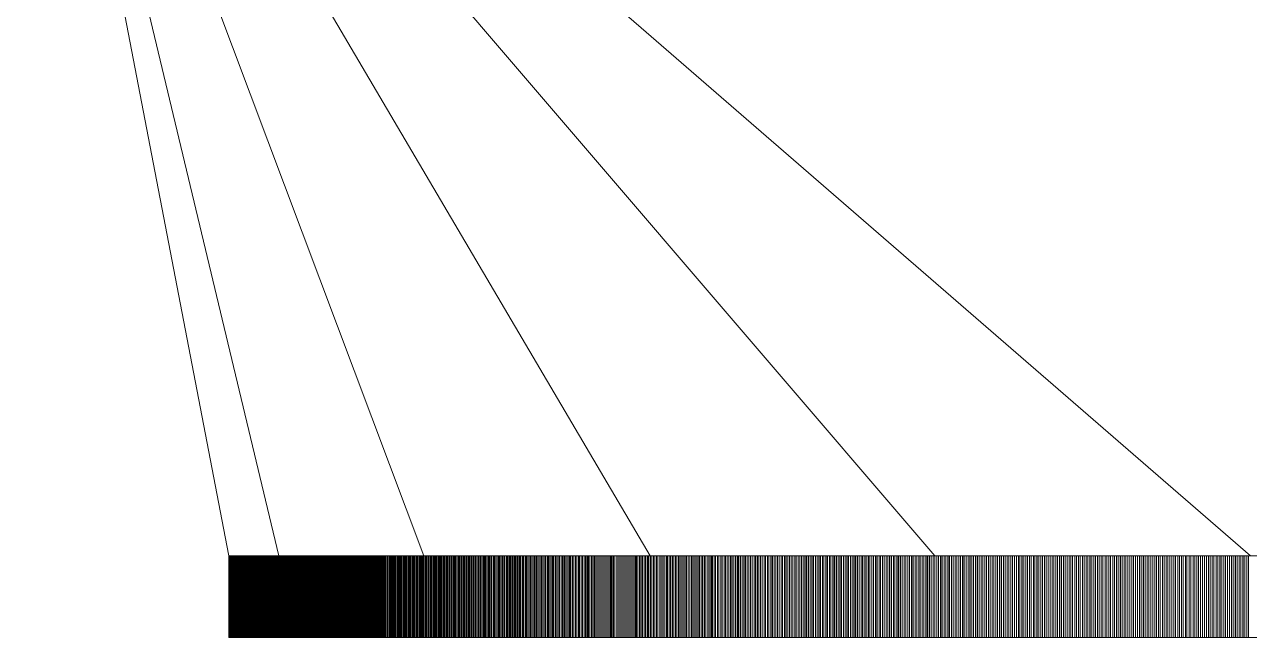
# Model space of a CAD drawing. Extents: x -57174 to 10055, y -18330 to 89882.
# Drawn here: x -30986 to -30836.3, y 67690.1 to 67765.1 of the extents above; entities that cross this region are included whole.
import ezdxf

# ---------------------------------------------------------------- set-up
doc = ezdxf.new("R2010")
doc.units = 0
doc.header["$LTSCALE"] = 50
doc.header["$MEASUREMENT"] = 0
doc.layers.add('SUPPLY', color=6, linetype='CONTINUOUS')

msp = doc.modelspace()

# ---------------------------------------------------------------- linework, layer by layer
at = {"layer": 'SUPPLY', "lineweight": 0, "elevation": 3592.94, "flags": 128}
for points in [[(-30836.16, 67700.06), (-30986.04, 67830.05), (-30986.04, 67840.05), (-30686.26, 67840.05)], [(-30937.2, 67700.06), (-30986.04, 67830.05), (-30874.74, 67700.06)], [(-30954.95, 67700.06), (-30986.04, 67830.05), (-30909.56, 67700.06)], [(-30711.25, 67700.06), (-30961.05, 67700.06), (-30986.04, 67830.05)], [(-30711.25, 67690.05), (-30961.05, 67690.05), (-30961.05, 67700.06)], [(-30961.03, 67700.06), (-30961.03, 67690.05)], [(-30961.02, 67700.06), (-30961.02, 67690.05)], [(-30961, 67700.06), (-30961, 67690.05)], [(-30960.99, 67700.06), (-30960.99, 67690.05)], [(-30960.97, 67700.06), (-30960.97, 67690.05)], [(-30960.96, 67700.06), (-30960.96, 67690.05)], [(-30960.95, 67700.06), (-30960.95, 67690.05)], [(-30960.93, 67700.06), (-30960.93, 67690.05)], [(-30960.92, 67700.06), (-30960.92, 67690.05)], [(-30960.9, 67700.06), (-30960.9, 67690.05)], [(-30960.89, 67700.06), (-30960.89, 67690.05)], [(-30960.87, 67700.06), (-30960.87, 67690.05)], [(-30960.86, 67700.06), (-30960.86, 67690.05)], [(-30960.84, 67700.06), (-30960.84, 67690.05)], [(-30960.83, 67700.06), (-30960.83, 67690.05)], [(-30960.81, 67700.06), (-30960.81, 67690.05)], [(-30960.8, 67700.06), (-30960.8, 67690.05)], [(-30960.78, 67700.06), (-30960.78, 67690.05)], [(-30960.77, 67700.06), (-30960.77, 67690.05)], [(-30960.74, 67700.06), (-30960.74, 67690.05)], [(-30960.72, 67700.06), (-30960.72, 67690.05)], [(-30960.71, 67700.06), (-30960.71, 67690.05)], [(-30960.69, 67700.06), (-30960.69, 67690.05)], [(-30960.68, 67700.06), (-30960.68, 67690.05)], [(-30960.65, 67700.06), (-30960.65, 67690.05)], [(-30960.64, 67700.06), (-30960.64, 67690.05)], [(-30960.62, 67700.06), (-30960.62, 67690.05)], [(-30960.59, 67700.06), (-30960.59, 67690.05)], [(-30960.58, 67700.06), (-30960.58, 67690.05)], [(-30960.56, 67700.06), (-30960.56, 67690.05)], [(-30960.53, 67700.06), (-30960.53, 67690.05)], [(-30960.52, 67700.06), (-30960.52, 67690.05)], [(-30960.49, 67700.06), (-30960.49, 67690.05)], [(-30960.47, 67700.06), (-30960.47, 67690.05)], [(-30960.44, 67700.06), (-30960.44, 67690.05)], [(-30960.43, 67700.06), (-30960.43, 67690.05)], [(-30960.4, 67700.06), (-30960.4, 67690.05)], [(-30960.37, 67700.06), (-30960.37, 67690.05)], [(-30960.35, 67700.06), (-30960.35, 67690.05)], [(-30960.32, 67700.06), (-30960.32, 67690.05)], [(-30960.3, 67700.06), (-30960.3, 67690.05)], [(-30960.28, 67700.06), (-30960.28, 67690.05)], [(-30960.27, 67700.06), (-30960.27, 67690.05)], [(-30960.25, 67700.06), (-30960.25, 67690.05)], [(-30960.22, 67700.06), (-30960.22, 67690.05)], [(-30960.19, 67700.06), (-30960.19, 67690.05)], [(-30960.16, 67700.06), (-30960.16, 67690.05)], [(-30960.15, 67700.06), (-30960.15, 67690.05)], [(-30960.13, 67700.06), (-30960.13, 67690.05)], [(-30960.1, 67700.06), (-30960.1, 67690.05)], [(-30960.09, 67700.06), (-30960.09, 67690.05)], [(-30960.04, 67700.06), (-30960.04, 67690.05)], [(-30960.03, 67700.06), (-30960.03, 67690.05)], [(-30960.01, 67700.06), (-30960.01, 67690.05)], [(-30959.98, 67700.06), (-30959.98, 67690.05)], [(-30959.96, 67700.06), (-30959.96, 67690.05)], [(-30959.93, 67700.06), (-30959.93, 67690.05)], [(-30959.9, 67700.06), (-30959.9, 67690.05)], [(-30959.87, 67700.06), (-30959.87, 67690.05)], [(-30959.84, 67700.06), (-30959.84, 67690.05)], [(-30959.79, 67700.06), (-30959.79, 67690.05)], [(-30959.76, 67700.06), (-30959.76, 67690.05)], [(-30959.73, 67700.06), (-30959.73, 67690.05)], [(-30959.7, 67700.06), (-30959.7, 67690.05)], [(-30959.66, 67700.06), (-30959.66, 67690.05)], [(-30959.63, 67700.06), (-30959.63, 67690.05)], [(-30959.59, 67700.06), (-30959.59, 67690.05)], [(-30959.56, 67700.06), (-30959.56, 67690.05)], [(-30959.51, 67700.06), (-30959.51, 67690.05)], [(-30959.48, 67700.06), (-30959.48, 67690.05)], [(-30959.44, 67700.06), (-30959.44, 67690.05)], [(-30959.41, 67700.06), (-30959.41, 67690.05)], [(-30959.36, 67700.06), (-30959.36, 67690.05)], [(-30959.33, 67700.06), (-30959.33, 67690.05)], [(-30959.29, 67700.06), (-30959.29, 67690.05)], [(-30959.25, 67700.06), (-30959.25, 67690.05)], [(-30959.22, 67700.06), (-30959.22, 67690.05)], [(-30959.2, 67700.06), (-30959.2, 67690.05)], [(-30959.17, 67700.06), (-30959.17, 67690.05)], [(-30959.13, 67700.06), (-30959.13, 67690.05)], [(-30959.1, 67700.06), (-30959.1, 67690.05)], [(-30959.05, 67700.06), (-30959.05, 67690.05)], [(-30959.04, 67700.06), (-30959.04, 67690.05)], [(-30959.01, 67700.06), (-30959.01, 67690.05)], [(-30958.97, 67700.06), (-30958.97, 67690.05)], [(-30958.92, 67700.06), (-30958.92, 67690.05)], [(-30958.88, 67700.06), (-30958.88, 67690.05)], [(-30958.83, 67700.06), (-30958.83, 67690.05)], [(-30958.79, 67700.06), (-30958.79, 67690.05)], [(-30958.74, 67700.06), (-30958.74, 67690.05)], [(-30958.7, 67700.06), (-30958.7, 67690.05)], [(-30958.65, 67700.06), (-30958.65, 67690.05)], [(-30958.61, 67700.06), (-30958.61, 67690.05)], [(-30958.57, 67700.06), (-30958.57, 67690.05)], [(-30958.51, 67700.06), (-30958.51, 67690.05)], [(-30958.46, 67700.06), (-30958.46, 67690.05)], [(-30958.42, 67700.06), (-30958.42, 67690.05)], [(-30958.37, 67700.06), (-30958.37, 67690.05)], [(-30958.31, 67700.06), (-30958.31, 67690.05)], [(-30958.27, 67700.06), (-30958.27, 67690.05)], [(-30958.23, 67700.06), (-30958.23, 67690.05)], [(-30958.18, 67700.06), (-30958.18, 67690.05)], [(-30958.12, 67700.06), (-30958.12, 67690.05)], [(-30958.08, 67700.06), (-30958.08, 67690.05)], [(-30958.02, 67700.06), (-30958.02, 67690.05)], [(-30957.97, 67700.06), (-30957.97, 67690.05)], [(-30957.92, 67700.06), (-30957.92, 67690.05)], [(-30957.87, 67700.06), (-30957.87, 67690.05)], [(-30957.86, 67700.06), (-30957.86, 67690.05)], [(-30957.81, 67700.06), (-30957.81, 67690.05)], [(-30957.75, 67700.06), (-30957.75, 67690.05)], [(-30957.71, 67700.06), (-30957.71, 67690.05)], [(-30957.69, 67700.06), (-30957.69, 67690.05)], [(-30957.65, 67700.06), (-30957.65, 67690.05)], [(-30957.59, 67700.06), (-30957.59, 67690.05)], [(-30957.55, 67700.06), (-30957.55, 67690.05)], [(-30957.49, 67700.06), (-30957.49, 67690.05)], [(-30957.47, 67700.06), (-30957.47, 67690.05)], [(-30957.43, 67700.06), (-30957.43, 67690.05)], [(-30957.37, 67700.06), (-30957.37, 67690.05)], [(-30957.31, 67700.06), (-30957.31, 67690.05)], [(-30957.25, 67700.06), (-30957.25, 67690.05)], [(-30957.21, 67700.06), (-30957.21, 67690.05)], [(-30957.13, 67700.06), (-30957.13, 67690.05)], [(-30957.09, 67700.06), (-30957.09, 67690.05)], [(-30957.03, 67700.06), (-30957.03, 67690.05)], [(-30957.01, 67700.06), (-30957.01, 67690.05)], [(-30956.97, 67700.06), (-30956.97, 67690.05)], [(-30956.9, 67700.06), (-30956.9, 67690.05)], [(-30956.85, 67700.06), (-30956.85, 67690.05)], [(-30956.78, 67700.06), (-30956.78, 67690.05)], [(-30956.73, 67700.06), (-30956.73, 67690.05)], [(-30956.72, 67700.06), (-30956.72, 67690.05)], [(-30956.66, 67700.06), (-30956.66, 67690.05)], [(-30956.6, 67700.06), (-30956.6, 67690.05)], [(-30956.54, 67700.06), (-30956.54, 67690.05)], [(-30956.53, 67700.06), (-30956.53, 67690.05)], [(-30956.48, 67700.06), (-30956.48, 67690.05)], [(-30956.47, 67700.06), (-30956.47, 67690.05)], [(-30956.41, 67700.06), (-30956.41, 67690.05)], [(-30956.35, 67700.06), (-30956.35, 67690.05)], [(-30956.28, 67700.06), (-30956.28, 67690.05)], [(-30956.23, 67700.06), (-30956.23, 67690.05)], [(-30956.22, 67700.06), (-30956.22, 67690.05)], [(-30956.16, 67700.06), (-30956.16, 67690.05)], [(-30956.1, 67700.06), (-30956.1, 67690.05)], [(-30956.02, 67700.06), (-30956.02, 67690.05)], [(-30956.01, 67700.06), (-30956.01, 67690.05)], [(-30955.97, 67700.06), (-30955.97, 67690.05)], [(-30955.95, 67700.06), (-30955.95, 67690.05)], [(-30955.89, 67700.06), (-30955.89, 67690.05)], [(-30955.83, 67700.06), (-30955.83, 67690.05)], [(-30955.76, 67700.06), (-30955.76, 67690.05)], [(-30955.74, 67700.06), (-30955.74, 67690.05)], [(-30955.7, 67700.06), (-30955.7, 67690.05)], [(-30955.68, 67700.06), (-30955.68, 67690.05)], [(-30955.61, 67700.06), (-30955.61, 67690.05)], [(-30955.55, 67700.06), (-30955.55, 67690.05)], [(-30955.48, 67700.06), (-30955.48, 67690.05)], [(-30955.42, 67700.06), (-30955.42, 67690.05)], [(-30955.34, 67700.06), (-30955.34, 67690.05)], [(-30955.27, 67700.06), (-30955.27, 67690.05)], [(-30955.2, 67700.06), (-30955.2, 67690.05)], [(-30955.14, 67700.06), (-30955.14, 67690.05)], [(-30955.12, 67700.06), (-30955.12, 67690.05)], [(-30955.05, 67700.06), (-30955.05, 67690.05)], [(-30954.99, 67700.06), (-30954.99, 67690.05)], [(-30954.92, 67700.06), (-30954.92, 67690.05)], [(-30954.9, 67700.06), (-30954.9, 67690.05)], [(-30954.84, 67700.06), (-30954.84, 67690.05)], [(-30954.77, 67700.06), (-30954.77, 67690.05)], [(-30954.69, 67700.06), (-30954.69, 67690.05)], [(-30954.62, 67700.06), (-30954.62, 67690.05)], [(-30954.61, 67700.06), (-30954.61, 67690.05)], [(-30954.55, 67700.06), (-30954.55, 67690.05)], [(-30954.46, 67700.06), (-30954.46, 67690.05)], [(-30954.4, 67700.06), (-30954.4, 67690.05)], [(-30954.31, 67700.06), (-30954.31, 67690.05)], [(-30954.25, 67700.06), (-30954.25, 67690.05)], [(-30954.24, 67700.06), (-30954.24, 67690.05)], [(-30954.16, 67700.06), (-30954.16, 67690.05)], [(-30954.09, 67700.06), (-30954.09, 67690.05)], [(-30954.01, 67700.06), (-30954.01, 67690.05)], [(-30954, 67700.06), (-30954, 67690.05)], [(-30953.94, 67700.06), (-30953.94, 67690.05)], [(-30953.93, 67700.06), (-30953.93, 67690.05)], [(-30953.85, 67700.06), (-30953.85, 67690.05)], [(-30953.78, 67700.06), (-30953.78, 67690.05)], [(-30953.69, 67700.06), (-30953.69, 67690.05)], [(-30953.63, 67700.06), (-30953.63, 67690.05)], [(-30953.62, 67700.06), (-30953.62, 67690.05)], [(-30953.53, 67700.06), (-30953.53, 67690.05)], [(-30953.45, 67700.06), (-30953.45, 67690.05)], [(-30953.38, 67700.06), (-30953.38, 67690.05)], [(-30953.36, 67700.06), (-30953.36, 67690.05)], [(-30953.31, 67700.06), (-30953.31, 67690.05)], [(-30953.29, 67700.06), (-30953.29, 67690.05)], [(-30953.2, 67700.06), (-30953.2, 67690.05)], [(-30953.13, 67700.06), (-30953.13, 67690.05)], [(-30953.04, 67700.06), (-30953.04, 67690.05)], [(-30952.97, 67700.06), (-30952.97, 67690.05)], [(-30952.88, 67700.06), (-30952.88, 67690.05)], [(-30952.8, 67700.06), (-30952.8, 67690.05)], [(-30952.71, 67700.06), (-30952.71, 67690.05)], [(-30952.7, 67700.06), (-30952.7, 67690.05)], [(-30952.64, 67700.06), (-30952.64, 67690.05)], [(-30952.63, 67700.06), (-30952.63, 67690.05)], [(-30952.54, 67700.06), (-30952.54, 67690.05)], [(-30952.46, 67700.06), (-30952.46, 67690.05)], [(-30952.37, 67700.06), (-30952.37, 67690.05)], [(-30952.36, 67700.06), (-30952.36, 67690.05)], [(-30952.3, 67700.06), (-30952.3, 67690.05)], [(-30952.29, 67700.06), (-30952.29, 67690.05)], [(-30952.2, 67700.06), (-30952.2, 67690.05)], [(-30952.12, 67700.06), (-30952.12, 67690.05)], [(-30952.02, 67700.06), (-30952.02, 67690.05)], [(-30951.95, 67700.06), (-30951.95, 67690.05)], [(-30951.93, 67700.06), (-30951.93, 67690.05)], [(-30951.84, 67700.06), (-30951.84, 67690.05)], [(-30951.77, 67700.06), (-30951.77, 67690.05)], [(-30951.66, 67700.06), (-30951.66, 67690.05)], [(-30951.59, 67700.06), (-30951.59, 67690.05)], [(-30951.58, 67700.06), (-30951.58, 67690.05)], [(-30951.49, 67700.06), (-30951.49, 67690.05)], [(-30951.4, 67700.06), (-30951.4, 67690.05)], [(-30951.31, 67700.06), (-30951.31, 67690.05)], [(-30951.3, 67700.06), (-30951.3, 67690.05)], [(-30951.22, 67700.06), (-30951.22, 67690.05)], [(-30951.12, 67700.06), (-30951.12, 67690.05)], [(-30951.04, 67700.06), (-30951.04, 67690.05)], [(-30950.94, 67700.06), (-30950.94, 67690.05)], [(-30950.85, 67700.06), (-30950.85, 67690.05)], [(-30950.75, 67700.06), (-30950.75, 67690.05)], [(-30950.67, 67700.06), (-30950.67, 67690.05)], [(-30950.57, 67700.06), (-30950.57, 67690.05)], [(-30950.56, 67700.06), (-30950.56, 67690.05)], [(-30950.48, 67700.06), (-30950.48, 67690.05)], [(-30950.38, 67700.06), (-30950.38, 67690.05)], [(-30950.29, 67700.06), (-30950.29, 67690.05)], [(-30950.19, 67700.06), (-30950.19, 67690.05)], [(-30950.1, 67700.06), (-30950.1, 67690.05)], [(-30949.99, 67700.06), (-30949.99, 67690.05)], [(-30949.91, 67700.06), (-30949.91, 67690.05)], [(-30949.8, 67700.06), (-30949.8, 67690.05)], [(-30949.79, 67700.06), (-30949.79, 67690.05)], [(-30949.71, 67700.06), (-30949.71, 67690.05)], [(-30949.7, 67700.06), (-30949.7, 67690.05)], [(-30949.6, 67700.06), (-30949.6, 67690.05)], [(-30949.51, 67700.06), (-30949.51, 67690.05)], [(-30949.4, 67700.06), (-30949.4, 67690.05)], [(-30949.31, 67700.06), (-30949.31, 67690.05)], [(-30949.21, 67700.06), (-30949.21, 67690.05)], [(-30949.12, 67700.06), (-30949.12, 67690.05)], [(-30949, 67700.06), (-30949, 67690.05)], [(-30948.92, 67700.06), (-30948.92, 67690.05)], [(-30948.8, 67700.06), (-30948.8, 67690.05)], [(-30948.71, 67700.06), (-30948.71, 67690.05)], [(-30948.61, 67700.06), (-30948.61, 67690.05)], [(-30948.59, 67700.06), (-30948.59, 67690.05)], [(-30948.52, 67700.06), (-30948.52, 67690.05)], [(-30948.5, 67700.06), (-30948.5, 67690.05)], [(-30948.4, 67700.06), (-30948.4, 67690.05)], [(-30948.3, 67700.06), (-30948.3, 67690.05)], [(-30948.19, 67700.06), (-30948.19, 67690.05)], [(-30948.18, 67700.06), (-30948.18, 67690.05)], [(-30948.1, 67700.06), (-30948.1, 67690.05)], [(-30948.09, 67700.06), (-30948.09, 67690.05)], [(-30947.98, 67700.06), (-30947.98, 67690.05)], [(-30947.88, 67700.06), (-30947.88, 67690.05)], [(-30947.78, 67700.06), (-30947.78, 67690.05)], [(-30947.76, 67700.06), (-30947.76, 67690.05)], [(-30947.67, 67700.06), (-30947.67, 67690.05)], [(-30947.56, 67700.06), (-30947.56, 67690.05)], [(-30947.47, 67700.06), (-30947.47, 67690.05)], [(-30947.35, 67700.06), (-30947.35, 67690.05)], [(-30947.33, 67700.06), (-30947.33, 67690.05)], [(-30947.25, 67700.06), (-30947.25, 67690.05)], [(-30947.13, 67700.06), (-30947.13, 67690.05)], [(-30947.04, 67700.06), (-30947.04, 67690.05)], [(-30946.92, 67700.06), (-30946.92, 67690.05)], [(-30946.91, 67700.06), (-30946.91, 67690.05)], [(-30946.82, 67700.06), (-30946.82, 67690.05)], [(-30946.7, 67700.06), (-30946.7, 67690.05)], [(-30946.6, 67700.06), (-30946.6, 67690.05)], [(-30946.48, 67700.06), (-30946.48, 67690.05)], [(-30946.39, 67700.06), (-30946.39, 67690.05)], [(-30946.37, 67700.06), (-30946.37, 67690.05)], [(-30946.26, 67700.06), (-30946.26, 67690.05)], [(-30946.15, 67700.06), (-30946.15, 67690.05)], [(-30946.03, 67700.06), (-30946.03, 67690.05)], [(-30945.93, 67700.06), (-30945.93, 67690.05)], [(-30945.81, 67700.06), (-30945.81, 67690.05)], [(-30945.71, 67700.06), (-30945.71, 67690.05)], [(-30945.59, 67700.06), (-30945.59, 67690.05)], [(-30945.58, 67700.06), (-30945.58, 67690.05)], [(-30945.49, 67700.06), (-30945.49, 67690.05)], [(-30945.47, 67700.06), (-30945.47, 67690.05)], [(-30945.35, 67700.06), (-30945.35, 67690.05)], [(-30945.25, 67700.06), (-30945.25, 67690.05)], [(-30945.13, 67700.06), (-30945.13, 67690.05)], [(-30945.12, 67700.06), (-30945.12, 67690.05)], [(-30945.03, 67700.06), (-30945.03, 67690.05)], [(-30945.01, 67700.06), (-30945.01, 67690.05)], [(-30944.9, 67700.06), (-30944.9, 67690.05)], [(-30944.79, 67700.06), (-30944.79, 67690.05)], [(-30944.67, 67700.06), (-30944.67, 67690.05)], [(-30944.66, 67700.06), (-30944.66, 67690.05)], [(-30944.57, 67700.06), (-30944.57, 67690.05)], [(-30944.56, 67700.06), (-30944.56, 67690.05)], [(-30944.44, 67700.06), (-30944.44, 67690.05)], [(-30944.32, 67700.06), (-30944.32, 67690.05)], [(-30944.2, 67700.06), (-30944.2, 67690.05)], [(-30944.19, 67700.06), (-30944.19, 67690.05)], [(-30944.1, 67700.06), (-30944.1, 67690.05)], [(-30944.08, 67700.06), (-30944.08, 67690.05)], [(-30943.97, 67700.06), (-30943.97, 67690.05)], [(-30943.86, 67700.06), (-30943.86, 67690.05)], [(-30943.73, 67700.06), (-30943.73, 67690.05)], [(-30943.71, 67700.06), (-30943.71, 67690.05)], [(-30943.63, 67700.06), (-30943.63, 67690.05)], [(-30943.61, 67700.06), (-30943.61, 67690.05)], [(-30943.48, 67700.06), (-30943.48, 67690.05)], [(-30943.37, 67700.06), (-30943.37, 67690.05)], [(-30943.24, 67700.06), (-30943.24, 67690.05)], [(-30943.14, 67700.06), (-30943.14, 67690.05)], [(-30943.12, 67700.06), (-30943.12, 67690.05)], [(-30943, 67700.06), (-30943, 67690.05)], [(-30942.89, 67700.06), (-30942.89, 67690.05)], [(-30942.77, 67700.06), (-30942.77, 67690.05)], [(-30942.75, 67700.06), (-30942.75, 67690.05)], [(-30942.65, 67700.06), (-30942.65, 67690.05)], [(-30942.64, 67700.06), (-30942.64, 67690.05)], [(-30942.52, 67700.06), (-30942.52, 67690.05)], [(-30942.4, 67700.06), (-30942.4, 67690.05)], [(-30942.27, 67700.06), (-30942.27, 67690.05)], [(-30942.16, 67700.06), (-30942.16, 67690.05)], [(-30942.15, 67700.06), (-30942.15, 67690.05)], [(-30942.01, 67700.06), (-30942.01, 67690.05)], [(-30941.9, 67700.06), (-30941.9, 67690.05)], [(-30941.76, 67700.06), (-30941.76, 67690.05)], [(-30941.66, 67700.06), (-30941.66, 67690.05)], [(-30941.64, 67700.06), (-30941.64, 67690.05)], [(-30941.51, 67700.06), (-30941.51, 67690.05)], [(-30941.39, 67700.06), (-30941.39, 67690.05)], [(-30941.26, 67700.06), (-30941.26, 67690.05)], [(-30941.16, 67700.06), (-30941.16, 67690.05)], [(-30941.14, 67700.06), (-30941.14, 67690.05)], [(-30941.01, 67700.06), (-30941.01, 67690.05)], [(-30940.89, 67700.06), (-30940.89, 67690.05)], [(-30940.76, 67700.06), (-30940.76, 67690.05)], [(-30940.74, 67700.06), (-30940.74, 67690.05)], [(-30940.64, 67700.06), (-30940.64, 67690.05)], [(-30940.63, 67700.06), (-30940.63, 67690.05)], [(-30940.49, 67700.06), (-30940.49, 67690.05)], [(-30940.37, 67700.06), (-30940.37, 67690.05)], [(-30940.24, 67700.06), (-30940.24, 67690.05)], [(-30940.23, 67700.06), (-30940.23, 67690.05)], [(-30940.12, 67700.06), (-30940.12, 67690.05)], [(-30940.11, 67700.06), (-30940.11, 67690.05)], [(-30939.97, 67700.06), (-30939.97, 67690.05)], [(-30939.86, 67700.06), (-30939.86, 67690.05)], [(-30939.72, 67700.06), (-30939.72, 67690.05)], [(-30939.71, 67700.06), (-30939.71, 67690.05)], [(-30939.61, 67700.06), (-30939.61, 67690.05)], [(-30939.59, 67700.06), (-30939.59, 67690.05)], [(-30939.44, 67700.06), (-30939.44, 67690.05)], [(-30939.32, 67700.06), (-30939.32, 67690.05)], [(-30939.19, 67700.06), (-30939.19, 67690.05)], [(-30939.18, 67700.06), (-30939.18, 67690.05)], [(-30939.07, 67700.06), (-30939.07, 67690.05)], [(-30939.06, 67700.06), (-30939.06, 67690.05)], [(-30938.91, 67700.06), (-30938.91, 67690.05)], [(-30938.79, 67700.06), (-30938.79, 67690.05)], [(-30938.66, 67700.06), (-30938.66, 67690.05)], [(-30938.64, 67700.06), (-30938.64, 67690.05)], [(-30938.54, 67700.06), (-30938.54, 67690.05)], [(-30938.53, 67700.06), (-30938.53, 67690.05)], [(-30938.38, 67700.06), (-30938.38, 67690.05)], [(-30938.26, 67700.06), (-30938.26, 67690.05)], [(-30938.11, 67700.06), (-30938.11, 67690.05)], [(-30938.1, 67700.06), (-30938.1, 67690.05)], [(-30937.99, 67700.06), (-30937.99, 67690.05)], [(-30937.98, 67700.06), (-30937.98, 67690.05)], [(-30937.83, 67700.06), (-30937.83, 67690.05)], [(-30937.71, 67700.06), (-30937.71, 67690.05)], [(-30937.57, 67700.06), (-30937.57, 67690.05)], [(-30937.45, 67700.06), (-30937.45, 67690.05)], [(-30937.43, 67700.06), (-30937.43, 67690.05)], [(-30937.29, 67700.06), (-30937.29, 67690.05)], [(-30937.17, 67700.06), (-30937.17, 67690.05)], [(-30937.02, 67700.06), (-30937.02, 67690.05)], [(-30937, 67700.06), (-30937, 67690.05)], [(-30936.9, 67700.06), (-30936.9, 67690.05)], [(-30936.89, 67700.06), (-30936.89, 67690.05)], [(-30936.74, 67700.06), (-30936.74, 67690.05)], [(-30936.61, 67700.06), (-30936.61, 67690.05)], [(-30936.46, 67700.06), (-30936.46, 67690.05)], [(-30936.34, 67700.06), (-30936.34, 67690.05)], [(-30936.32, 67700.06), (-30936.32, 67690.05)], [(-30936.18, 67700.06), (-30936.18, 67690.05)], [(-30936.04, 67700.06), (-30936.04, 67690.05)], [(-30935.9, 67700.06), (-30935.9, 67690.05)], [(-30935.88, 67700.06), (-30935.88, 67690.05)], [(-30935.78, 67700.06), (-30935.78, 67690.05)], [(-30935.76, 67700.06), (-30935.76, 67690.05)], [(-30935.62, 67700.06), (-30935.62, 67690.05)], [(-30935.48, 67700.06), (-30935.48, 67690.05)], [(-30935.33, 67700.06), (-30935.33, 67690.05)], [(-30935.32, 67700.06), (-30935.32, 67690.05)], [(-30935.2, 67700.06), (-30935.2, 67690.05)], [(-30935.19, 67700.06), (-30935.19, 67690.05)], [(-30935.04, 67700.06), (-30935.04, 67690.05)], [(-30934.91, 67700.06), (-30934.91, 67690.05)], [(-30934.76, 67700.06), (-30934.76, 67690.05)], [(-30934.74, 67700.06), (-30934.74, 67690.05)], [(-30934.63, 67700.06), (-30934.63, 67690.05)], [(-30934.61, 67700.06), (-30934.61, 67690.05)], [(-30934.46, 67700.06), (-30934.46, 67690.05)], [(-30934.33, 67700.06), (-30934.33, 67690.05)], [(-30934.18, 67700.06), (-30934.18, 67690.05)], [(-30934.17, 67700.06), (-30934.17, 67690.05)], [(-30934.05, 67700.06), (-30934.05, 67690.05)], [(-30934.03, 67700.06), (-30934.03, 67690.05)], [(-30933.89, 67700.06), (-30933.89, 67690.05)], [(-30933.75, 67700.06), (-30933.75, 67690.05)], [(-30933.59, 67700.06), (-30933.59, 67690.05)], [(-30933.58, 67700.06), (-30933.58, 67690.05)], [(-30933.46, 67700.06), (-30933.46, 67690.05)], [(-30933.44, 67700.06), (-30933.44, 67690.05)], [(-30933.3, 67700.06), (-30933.3, 67690.05)], [(-30933.16, 67700.06), (-30933.16, 67690.05)], [(-30933, 67700.06), (-30933, 67690.05)], [(-30932.98, 67700.06), (-30932.98, 67690.05)], [(-30932.87, 67700.06), (-30932.87, 67690.05)], [(-30932.85, 67700.06), (-30932.85, 67690.05)], [(-30932.7, 67700.06), (-30932.7, 67690.05)], [(-30932.57, 67700.06), (-30932.57, 67690.05)], [(-30932.41, 67700.06), (-30932.41, 67690.05)], [(-30932.39, 67700.06), (-30932.39, 67690.05)], [(-30932.28, 67700.06), (-30932.28, 67690.05)], [(-30932.26, 67700.06), (-30932.26, 67690.05)], [(-30932.1, 67700.06), (-30932.1, 67690.05)], [(-30931.97, 67700.06), (-30931.97, 67690.05)], [(-30931.8, 67700.06), (-30931.8, 67690.05)], [(-30931.79, 67700.06), (-30931.79, 67690.05)], [(-30931.67, 67700.06), (-30931.67, 67690.05)], [(-30931.65, 67700.06), (-30931.65, 67690.05)], [(-30931.49, 67700.06), (-30931.49, 67690.05)], [(-30931.36, 67700.06), (-30931.36, 67690.05)], [(-30931.2, 67700.06), (-30931.2, 67690.05)], [(-30931.18, 67700.06), (-30931.18, 67690.05)], [(-30931.06, 67700.06), (-30931.06, 67690.05)], [(-30931.05, 67700.06), (-30931.05, 67690.05)], [(-30930.89, 67700.06), (-30930.89, 67690.05)], [(-30930.75, 67700.06), (-30930.75, 67690.05)], [(-30930.59, 67700.06), (-30930.59, 67690.05)], [(-30930.58, 67700.06), (-30930.58, 67690.05)], [(-30930.44, 67700.06), (-30930.44, 67690.05)], [(-30930.28, 67700.06), (-30930.28, 67690.05)], [(-30930.13, 67700.06), (-30930.13, 67690.05)], [(-30929.97, 67700.06), (-30929.97, 67690.05)], [(-30929.96, 67700.06), (-30929.96, 67690.05)], [(-30929.84, 67700.06), (-30929.84, 67690.05)], [(-30929.82, 67700.06), (-30929.82, 67690.05)], [(-30929.66, 67700.06), (-30929.66, 67690.05)], [(-30929.51, 67700.06), (-30929.51, 67690.05)], [(-30929.35, 67700.06), (-30929.35, 67690.05)], [(-30929.33, 67700.06), (-30929.33, 67690.05)], [(-30929.2, 67700.06), (-30929.2, 67690.05)], [(-30929.02, 67700.06), (-30929.02, 67690.05)], [(-30928.89, 67700.06), (-30928.89, 67690.05)], [(-30928.71, 67700.06), (-30928.71, 67690.05)], [(-30928.58, 67700.06), (-30928.58, 67690.05)], [(-30928.57, 67700.06), (-30928.57, 67690.05)], [(-30928.4, 67700.06), (-30928.4, 67690.05)], [(-30928.26, 67700.06), (-30928.26, 67690.05)], [(-30928.09, 67700.06), (-30928.09, 67690.05)], [(-30928.08, 67700.06), (-30928.08, 67690.05)], [(-30927.95, 67700.06), (-30927.95, 67690.05)], [(-30927.93, 67700.06), (-30927.93, 67690.05)], [(-30927.77, 67700.06), (-30927.77, 67690.05)], [(-30927.62, 67700.06), (-30927.62, 67690.05)], [(-30927.44, 67700.06), (-30927.44, 67690.05)], [(-30927.43, 67700.06), (-30927.43, 67690.05)], [(-30927.31, 67700.06), (-30927.31, 67690.05)], [(-30927.3, 67700.06), (-30927.3, 67690.05)], [(-30927.12, 67700.06), (-30927.12, 67690.05)], [(-30926.97, 67700.06), (-30926.97, 67690.05)], [(-30926.81, 67700.06), (-30926.81, 67690.05)], [(-30926.79, 67700.06), (-30926.79, 67690.05)], [(-30926.66, 67700.06), (-30926.66, 67690.05)], [(-30926.64, 67700.06), (-30926.64, 67690.05)], [(-30926.47, 67700.06), (-30926.47, 67690.05)], [(-30926.33, 67700.06), (-30926.33, 67690.05)], [(-30926.16, 67700.06), (-30926.16, 67690.05)], [(-30926.14, 67700.06), (-30926.14, 67690.05)], [(-30926.01, 67700.06), (-30926.01, 67690.05)], [(-30925.99, 67700.06), (-30925.99, 67690.05)], [(-30925.82, 67700.06), (-30925.82, 67690.05)], [(-30925.67, 67700.06), (-30925.67, 67690.05)], [(-30925.51, 67700.06), (-30925.51, 67690.05)], [(-30925.49, 67700.06), (-30925.49, 67690.05)], [(-30925.36, 67700.06), (-30925.36, 67690.05)], [(-30925.34, 67700.06), (-30925.34, 67690.05)], [(-30925.17, 67700.06), (-30925.17, 67690.05)], [(-30925.02, 67700.06), (-30925.02, 67690.05)], [(-30924.84, 67700.06), (-30924.84, 67690.05)], [(-30924.83, 67700.06), (-30924.83, 67690.05)], [(-30924.69, 67700.06), (-30924.69, 67690.05)], [(-30924.68, 67700.06), (-30924.68, 67690.05)], [(-30924.5, 67700.06), (-30924.5, 67690.05)], [(-30924.35, 67700.06), (-30924.35, 67690.05)], [(-30924.18, 67700.06), (-30924.18, 67690.05)], [(-30924.16, 67700.06), (-30924.16, 67690.05)], [(-30924.03, 67700.06), (-30924.03, 67690.05)], [(-30924.01, 67700.06), (-30924.01, 67690.05)], [(-30923.84, 67700.06), (-30923.84, 67690.05)], [(-30923.69, 67700.06), (-30923.69, 67690.05)], [(-30923.51, 67700.06), (-30923.51, 67690.05)], [(-30923.5, 67700.06), (-30923.5, 67690.05)], [(-30923.36, 67700.06), (-30923.36, 67690.05)], [(-30923.35, 67700.06), (-30923.35, 67690.05)], [(-30923.17, 67700.06), (-30923.17, 67690.05)], [(-30923.01, 67700.06), (-30923.01, 67690.05)], [(-30922.83, 67700.06), (-30922.83, 67690.05)], [(-30922.82, 67700.06), (-30922.82, 67690.05)], [(-30922.68, 67700.06), (-30922.68, 67690.05)], [(-30922.67, 67700.06), (-30922.67, 67690.05)], [(-30922.49, 67700.06), (-30922.49, 67690.05)], [(-30922.34, 67700.06), (-30922.34, 67690.05)], [(-30922.15, 67700.06), (-30922.15, 67690.05)], [(-30922.14, 67700.06), (-30922.14, 67690.05)], [(-30922, 67700.06), (-30922, 67690.05)], [(-30921.99, 67700.06), (-30921.99, 67690.05)], [(-30921.81, 67700.06), (-30921.81, 67690.05)], [(-30921.65, 67700.06), (-30921.65, 67690.05)], [(-30921.47, 67700.06), (-30921.47, 67690.05)], [(-30921.46, 67700.06), (-30921.46, 67690.05)], [(-30921.32, 67700.06), (-30921.32, 67690.05)], [(-30921.31, 67700.06), (-30921.31, 67690.05)], [(-30921.12, 67700.06), (-30921.12, 67690.05)], [(-30920.97, 67700.06), (-30920.97, 67690.05)], [(-30920.79, 67700.06), (-30920.79, 67690.05)], [(-30920.78, 67700.06), (-30920.78, 67690.05)], [(-30920.63, 67700.06), (-30920.63, 67690.05)], [(-30920.62, 67700.06), (-30920.62, 67690.05)], [(-30920.44, 67700.06), (-30920.44, 67690.05)], [(-30920.28, 67700.06), (-30920.28, 67690.05)], [(-30920.1, 67700.06), (-30920.1, 67690.05)], [(-30920.08, 67700.06), (-30920.08, 67690.05)], [(-30919.94, 67700.06), (-30919.94, 67690.05)], [(-30919.92, 67700.06), (-30919.92, 67690.05)], [(-30919.74, 67700.06), (-30919.74, 67690.05)], [(-30919.58, 67700.06), (-30919.58, 67690.05)], [(-30919.39, 67700.06), (-30919.39, 67690.05)], [(-30919.37, 67700.06), (-30919.37, 67690.05)], [(-30919.24, 67700.06), (-30919.24, 67690.05)], [(-30919.23, 67700.06), (-30919.23, 67690.05)], [(-30919.03, 67700.06), (-30919.03, 67690.05)], [(-30918.87, 67700.06), (-30918.87, 67690.05)], [(-30918.69, 67700.06), (-30918.69, 67690.05)], [(-30918.68, 67700.06), (-30918.68, 67690.05)], [(-30918.53, 67700.06), (-30918.53, 67690.05)], [(-30918.52, 67700.06), (-30918.52, 67690.05)], [(-30918.32, 67700.06), (-30918.32, 67690.05)], [(-30918.18, 67700.06), (-30918.18, 67690.05)], [(-30917.98, 67700.06), (-30917.98, 67690.05)], [(-30917.97, 67700.06), (-30917.97, 67690.05)], [(-30917.82, 67700.06), (-30917.82, 67690.05)], [(-30917.81, 67700.06), (-30917.81, 67690.05)], [(-30917.62, 67700.06), (-30917.62, 67690.05)], [(-30917.47, 67700.06), (-30917.47, 67690.05)], [(-30917.28, 67700.06), (-30917.28, 67690.05)], [(-30917.26, 67700.06), (-30917.26, 67690.05)], [(-30917.11, 67700.06), (-30917.11, 67690.05)], [(-30917.1, 67700.06), (-30917.1, 67690.05)], [(-30916.91, 67700.06), (-30916.91, 67690.05)], [(-30916.74, 67700.06), (-30916.74, 67690.05)], [(-30916.55, 67700.06), (-30916.55, 67690.05)], [(-30916.54, 67700.06), (-30916.54, 67690.05)], [(-30916.39, 67700.06), (-30916.39, 67690.05)], [(-30916.37, 67700.06), (-30916.37, 67690.05)], [(-30916.18, 67700.06), (-30916.18, 67690.05)], [(-30916.03, 67700.06), (-30916.03, 67690.05)], [(-30915.84, 67700.06), (-30915.84, 67690.05)], [(-30915.83, 67700.06), (-30915.83, 67690.05)], [(-30915.68, 67700.06), (-30915.68, 67690.05)], [(-30915.66, 67700.06), (-30915.66, 67690.05)], [(-30915.47, 67700.06), (-30915.47, 67690.05)], [(-30915.3, 67700.06), (-30915.3, 67690.05)], [(-30915.1, 67700.06), (-30915.1, 67690.05)], [(-30915.09, 67700.06), (-30915.09, 67690.05)], [(-30914.94, 67700.06), (-30914.94, 67690.05)], [(-30914.93, 67700.06), (-30914.93, 67690.05)], [(-30914.73, 67700.06), (-30914.73, 67690.05)], [(-30914.57, 67700.06), (-30914.57, 67690.05)], [(-30914.38, 67700.06), (-30914.38, 67690.05)], [(-30914.36, 67700.06), (-30914.36, 67690.05)], [(-30914.22, 67700.06), (-30914.22, 67690.05)], [(-30914.2, 67700.06), (-30914.2, 67690.05)], [(-30914.01, 67700.06), (-30914.01, 67690.05)], [(-30913.85, 67700.06), (-30913.85, 67690.05)], [(-30913.64, 67700.06), (-30913.64, 67690.05)], [(-30913.63, 67700.06), (-30913.63, 67690.05)], [(-30913.48, 67700.06), (-30913.48, 67690.05)], [(-30913.46, 67700.06), (-30913.46, 67690.05)], [(-30913.27, 67700.06), (-30913.27, 67690.05)], [(-30913.11, 67700.06), (-30913.11, 67690.05)], [(-30912.9, 67700.06), (-30912.9, 67690.05)], [(-30912.89, 67700.06), (-30912.89, 67690.05)], [(-30912.74, 67700.06), (-30912.74, 67690.05)], [(-30912.72, 67700.06), (-30912.72, 67690.05)], [(-30912.53, 67700.06), (-30912.53, 67690.05)], [(-30912.35, 67700.06), (-30912.35, 67690.05)], [(-30912.16, 67700.06), (-30912.16, 67690.05)], [(-30912.15, 67700.06), (-30912.15, 67690.05)], [(-30912, 67700.06), (-30912, 67690.05)], [(-30911.98, 67700.06), (-30911.98, 67690.05)], [(-30911.78, 67700.06), (-30911.78, 67690.05)], [(-30911.62, 67700.06), (-30911.62, 67690.05)], [(-30911.41, 67700.06), (-30911.41, 67690.05)], [(-30911.39, 67700.06), (-30911.39, 67690.05)], [(-30911.25, 67700.06), (-30911.25, 67690.05)], [(-30911.23, 67700.06), (-30911.23, 67690.05)], [(-30911.04, 67700.06), (-30911.04, 67690.05)], [(-30910.86, 67700.06), (-30910.86, 67690.05)], [(-30910.67, 67700.06), (-30910.67, 67690.05)], [(-30910.65, 67700.06), (-30910.65, 67690.05)], [(-30910.49, 67700.06), (-30910.49, 67690.05)], [(-30910.48, 67700.06), (-30910.48, 67690.05)], [(-30910.29, 67700.06), (-30910.29, 67690.05)], [(-30910.11, 67700.06), (-30910.11, 67690.05)], [(-30909.9, 67700.06), (-30909.9, 67690.05)], [(-30909.89, 67700.06), (-30909.89, 67690.05)], [(-30909.74, 67700.06), (-30909.74, 67690.05)], [(-30909.72, 67700.06), (-30909.72, 67690.05)], [(-30909.52, 67700.06), (-30909.52, 67690.05)], [(-30909.35, 67700.06), (-30909.35, 67690.05)], [(-30909.15, 67700.06), (-30909.15, 67690.05)], [(-30909.13, 67700.06), (-30909.13, 67690.05)], [(-30908.97, 67700.06), (-30908.97, 67690.05)], [(-30908.96, 67700.06), (-30908.96, 67690.05)], [(-30908.76, 67700.06), (-30908.76, 67690.05)], [(-30908.59, 67700.06), (-30908.59, 67690.05)], [(-30908.38, 67700.06), (-30908.38, 67690.05)], [(-30908.36, 67700.06), (-30908.36, 67690.05)], [(-30908.22, 67700.06), (-30908.22, 67690.05)], [(-30908.2, 67700.06), (-30908.2, 67690.05)], [(-30907.99, 67700.06), (-30907.99, 67690.05)], [(-30907.82, 67700.06), (-30907.82, 67690.05)], [(-30907.61, 67700.06), (-30907.61, 67690.05)], [(-30907.6, 67700.06), (-30907.6, 67690.05)], [(-30907.45, 67700.06), (-30907.45, 67690.05)], [(-30907.43, 67700.06), (-30907.43, 67690.05)], [(-30907.23, 67700.06), (-30907.23, 67690.05)], [(-30907.05, 67700.06), (-30907.05, 67690.05)], [(-30906.84, 67700.06), (-30906.84, 67690.05)], [(-30906.83, 67700.06), (-30906.83, 67690.05)], [(-30906.66, 67700.06), (-30906.66, 67690.05)], [(-30906.65, 67700.06), (-30906.65, 67690.05)], [(-30906.44, 67700.06), (-30906.44, 67690.05)], [(-30906.27, 67700.06), (-30906.27, 67690.05)], [(-30906.07, 67700.06), (-30906.07, 67690.05)], [(-30906.04, 67700.06), (-30906.04, 67690.05)], [(-30905.9, 67700.06), (-30905.9, 67690.05)], [(-30905.88, 67700.06), (-30905.88, 67690.05)], [(-30905.67, 67700.06), (-30905.67, 67690.05)], [(-30905.5, 67700.06), (-30905.5, 67690.05)], [(-30905.29, 67700.06), (-30905.29, 67690.05)], [(-30905.28, 67700.06), (-30905.28, 67690.05)], [(-30905.11, 67700.06), (-30905.11, 67690.05)], [(-30905.1, 67700.06), (-30905.1, 67690.05)], [(-30904.89, 67700.06), (-30904.89, 67690.05)], [(-30904.71, 67700.06), (-30904.71, 67690.05)], [(-30904.51, 67700.06), (-30904.51, 67690.05)], [(-30904.49, 67700.06), (-30904.49, 67690.05)], [(-30904.33, 67700.06), (-30904.33, 67690.05)], [(-30904.31, 67700.06), (-30904.31, 67690.05)], [(-30904.09, 67700.06), (-30904.09, 67690.05)], [(-30903.92, 67700.06), (-30903.92, 67690.05)], [(-30903.71, 67700.06), (-30903.71, 67690.05)], [(-30903.69, 67700.06), (-30903.69, 67690.05)], [(-30903.53, 67700.06), (-30903.53, 67690.05)], [(-30903.52, 67700.06), (-30903.52, 67690.05)], [(-30903.31, 67700.06), (-30903.31, 67690.05)], [(-30903.13, 67700.06), (-30903.13, 67690.05)], [(-30902.93, 67700.06), (-30902.93, 67690.05)], [(-30902.91, 67700.06), (-30902.91, 67690.05)], [(-30902.75, 67700.06), (-30902.75, 67690.05)], [(-30902.73, 67700.06), (-30902.73, 67690.05)], [(-30902.51, 67700.06), (-30902.51, 67690.05)], [(-30902.33, 67700.06), (-30902.33, 67690.05)], [(-30902.13, 67700.06), (-30902.13, 67690.05)], [(-30902.11, 67700.06), (-30902.11, 67690.05)], [(-30901.95, 67700.06), (-30901.95, 67690.05)], [(-30901.94, 67700.06), (-30901.94, 67690.05)], [(-30901.71, 67700.06), (-30901.71, 67690.05)], [(-30901.54, 67700.06), (-30901.54, 67690.05)], [(-30901.33, 67700.06), (-30901.33, 67690.05)], [(-30901.31, 67700.06), (-30901.31, 67690.05)], [(-30901.15, 67700.06), (-30901.15, 67690.05)], [(-30901.14, 67700.06), (-30901.14, 67690.05)], [(-30900.92, 67700.06), (-30900.92, 67690.05)], [(-30900.74, 67700.06), (-30900.74, 67690.05)], [(-30900.52, 67700.06), (-30900.52, 67690.05)], [(-30900.5, 67700.06), (-30900.5, 67690.05)], [(-30900.34, 67700.06), (-30900.34, 67690.05)], [(-30900.32, 67700.06), (-30900.32, 67690.05)], [(-30900.12, 67700.06), (-30900.12, 67690.05)], [(-30899.93, 67700.06), (-30899.93, 67690.05)], [(-30899.72, 67700.06), (-30899.72, 67690.05)], [(-30899.7, 67700.06), (-30899.7, 67690.05)], [(-30899.54, 67700.06), (-30899.54, 67690.05)], [(-30899.51, 67700.06), (-30899.51, 67690.05)], [(-30899.31, 67700.06), (-30899.31, 67690.05)], [(-30899.13, 67700.06), (-30899.13, 67690.05)], [(-30898.91, 67700.06), (-30898.91, 67690.05)], [(-30898.89, 67700.06), (-30898.89, 67690.05)], [(-30898.73, 67700.06), (-30898.73, 67690.05)], [(-30898.71, 67700.06), (-30898.71, 67690.05)], [(-30898.49, 67700.06), (-30898.49, 67690.05)], [(-30898.31, 67700.06), (-30898.31, 67690.05)], [(-30898.09, 67700.06), (-30898.09, 67690.05)], [(-30898.08, 67700.06), (-30898.08, 67690.05)], [(-30897.92, 67700.06), (-30897.92, 67690.05)], [(-30897.89, 67700.06), (-30897.89, 67690.05)], [(-30897.68, 67700.06), (-30897.68, 67690.05)], [(-30897.49, 67700.06), (-30897.49, 67690.05)], [(-30897.28, 67700.06), (-30897.28, 67690.05)], [(-30897.27, 67700.06), (-30897.27, 67690.05)], [(-30897.09, 67700.06), (-30897.09, 67690.05)], [(-30897.07, 67700.06), (-30897.07, 67690.05)], [(-30896.85, 67700.06), (-30896.85, 67690.05)], [(-30896.67, 67700.06), (-30896.67, 67690.05)], [(-30896.45, 67700.06), (-30896.45, 67690.05)], [(-30896.44, 67700.06), (-30896.44, 67690.05)], [(-30896.28, 67700.06), (-30896.28, 67690.05)], [(-30896.25, 67700.06), (-30896.25, 67690.05)], [(-30896.04, 67700.06), (-30896.04, 67690.05)], [(-30895.85, 67700.06), (-30895.85, 67690.05)], [(-30895.63, 67700.06), (-30895.63, 67690.05)], [(-30895.61, 67700.06), (-30895.61, 67690.05)], [(-30895.45, 67700.06), (-30895.45, 67690.05)], [(-30895.43, 67700.06), (-30895.43, 67690.05)], [(-30895.21, 67700.06), (-30895.21, 67690.05)], [(-30895.02, 67700.06), (-30895.02, 67690.05)], [(-30894.8, 67700.06), (-30894.8, 67690.05)], [(-30894.78, 67700.06), (-30894.78, 67690.05)], [(-30894.62, 67700.06), (-30894.62, 67690.05)], [(-30894.61, 67700.06), (-30894.61, 67690.05)], [(-30894.38, 67700.06), (-30894.38, 67690.05)], [(-30894.19, 67700.06), (-30894.19, 67690.05)], [(-30893.97, 67700.06), (-30893.97, 67690.05)], [(-30893.96, 67700.06), (-30893.96, 67690.05)], [(-30893.78, 67700.06), (-30893.78, 67690.05)], [(-30893.76, 67700.06), (-30893.76, 67690.05)], [(-30893.54, 67700.06), (-30893.54, 67690.05)], [(-30893.36, 67700.06), (-30893.36, 67690.05)], [(-30893.14, 67700.06), (-30893.14, 67690.05)], [(-30893.11, 67700.06), (-30893.11, 67690.05)], [(-30892.95, 67700.06), (-30892.95, 67690.05)], [(-30892.94, 67700.06), (-30892.94, 67690.05)], [(-30892.71, 67700.06), (-30892.71, 67690.05)], [(-30892.52, 67700.06), (-30892.52, 67690.05)], [(-30892.3, 67700.06), (-30892.3, 67690.05)], [(-30892.29, 67700.06), (-30892.29, 67690.05)], [(-30892.11, 67700.06), (-30892.11, 67690.05)], [(-30892.09, 67700.06), (-30892.09, 67690.05)], [(-30891.87, 67700.06), (-30891.87, 67690.05)], [(-30891.68, 67700.06), (-30891.68, 67690.05)], [(-30891.46, 67700.06), (-30891.46, 67690.05)], [(-30891.44, 67700.06), (-30891.44, 67690.05)], [(-30891.27, 67700.06), (-30891.27, 67690.05)], [(-30891.25, 67700.06), (-30891.25, 67690.05)], [(-30891.03, 67700.06), (-30891.03, 67690.05)], [(-30890.84, 67700.06), (-30890.84, 67690.05)], [(-30890.62, 67700.06), (-30890.62, 67690.05)], [(-30890.6, 67700.06), (-30890.6, 67690.05)], [(-30890.42, 67700.06), (-30890.42, 67690.05)], [(-30890.41, 67700.06), (-30890.41, 67690.05)], [(-30890.19, 67700.06), (-30890.19, 67690.05)], [(-30889.99, 67700.06), (-30889.99, 67690.05)], [(-30889.77, 67700.06), (-30889.77, 67690.05)], [(-30889.76, 67700.06), (-30889.76, 67690.05)], [(-30889.58, 67700.06), (-30889.58, 67690.05)], [(-30889.57, 67700.06), (-30889.57, 67690.05)], [(-30889.33, 67700.06), (-30889.33, 67690.05)], [(-30889.14, 67700.06), (-30889.14, 67690.05)], [(-30888.92, 67700.06), (-30888.92, 67690.05)], [(-30888.9, 67700.06), (-30888.9, 67690.05)], [(-30888.72, 67700.06), (-30888.72, 67690.05)], [(-30888.71, 67700.06), (-30888.71, 67690.05)], [(-30888.49, 67700.06), (-30888.49, 67690.05)], [(-30888.3, 67700.06), (-30888.3, 67690.05)], [(-30888.06, 67700.06), (-30888.06, 67690.05)], [(-30888.04, 67700.06), (-30888.04, 67690.05)], [(-30887.87, 67700.06), (-30887.87, 67690.05)], [(-30887.85, 67700.06), (-30887.85, 67690.05)], [(-30887.63, 67700.06), (-30887.63, 67690.05)], [(-30887.44, 67700.06), (-30887.44, 67690.05)], [(-30887.22, 67700.06), (-30887.22, 67690.05)], [(-30887.19, 67700.06), (-30887.19, 67690.05)], [(-30887.02, 67700.06), (-30887.02, 67690.05)], [(-30886.99, 67700.06), (-30886.99, 67690.05)], [(-30886.77, 67700.06), (-30886.77, 67690.05)], [(-30886.58, 67700.06), (-30886.58, 67690.05)], [(-30886.34, 67700.06), (-30886.34, 67690.05)], [(-30886.33, 67700.06), (-30886.33, 67690.05)], [(-30886.15, 67700.06), (-30886.15, 67690.05)], [(-30886.14, 67700.06), (-30886.14, 67690.05)], [(-30885.92, 67700.06), (-30885.92, 67690.05)], [(-30885.72, 67700.06), (-30885.72, 67690.05)], [(-30885.49, 67700.06), (-30885.49, 67690.05)], [(-30885.47, 67700.06), (-30885.47, 67690.05)], [(-30885.3, 67700.06), (-30885.3, 67690.05)], [(-30885.28, 67700.06), (-30885.28, 67690.05)], [(-30885.04, 67700.06), (-30885.04, 67690.05)], [(-30884.85, 67700.06), (-30884.85, 67690.05)], [(-30884.63, 67700.06), (-30884.63, 67690.05)], [(-30884.6, 67700.06), (-30884.6, 67690.05)], [(-30884.44, 67700.06), (-30884.44, 67690.05)], [(-30884.41, 67700.06), (-30884.41, 67690.05)], [(-30884.19, 67700.06), (-30884.19, 67690.05)], [(-30883.99, 67700.06), (-30883.99, 67690.05)], [(-30883.76, 67700.06), (-30883.76, 67690.05)], [(-30883.74, 67700.06), (-30883.74, 67690.05)], [(-30883.57, 67700.06), (-30883.57, 67690.05)], [(-30883.55, 67700.06), (-30883.55, 67690.05)], [(-30883.31, 67700.06), (-30883.31, 67690.05)], [(-30883.12, 67700.06), (-30883.12, 67690.05)], [(-30882.89, 67700.06), (-30882.89, 67690.05)], [(-30882.87, 67700.06), (-30882.87, 67690.05)], [(-30882.69, 67700.06), (-30882.69, 67690.05)], [(-30882.68, 67700.06), (-30882.68, 67690.05)], [(-30882.44, 67700.06), (-30882.44, 67690.05)], [(-30882.25, 67700.06), (-30882.25, 67690.05)], [(-30882.01, 67700.06), (-30882.01, 67690.05)], [(-30882, 67700.06), (-30882, 67690.05)], [(-30881.82, 67700.06), (-30881.82, 67690.05)], [(-30881.81, 67700.06), (-30881.81, 67690.05)], [(-30881.57, 67700.06), (-30881.57, 67690.05)], [(-30881.38, 67700.06), (-30881.38, 67690.05)], [(-30881.14, 67700.06), (-30881.14, 67690.05)], [(-30881.13, 67700.06), (-30881.13, 67690.05)], [(-30880.95, 67700.06), (-30880.95, 67690.05)], [(-30880.92, 67700.06), (-30880.92, 67690.05)], [(-30880.7, 67700.06), (-30880.7, 67690.05)], [(-30880.49, 67700.06), (-30880.49, 67690.05)], [(-30880.27, 67700.06), (-30880.27, 67690.05)], [(-30880.24, 67700.06), (-30880.24, 67690.05)], [(-30880.06, 67700.06), (-30880.06, 67690.05)], [(-30880.05, 67700.06), (-30880.05, 67690.05)], [(-30879.81, 67700.06), (-30879.81, 67690.05)], [(-30879.62, 67700.06), (-30879.62, 67690.05)], [(-30879.38, 67700.06), (-30879.38, 67690.05)], [(-30879.37, 67700.06), (-30879.37, 67690.05)], [(-30879.19, 67700.06), (-30879.19, 67690.05)], [(-30879.16, 67700.06), (-30879.16, 67690.05)], [(-30878.94, 67700.06), (-30878.94, 67690.05)], [(-30878.73, 67700.06), (-30878.73, 67690.05)], [(-30878.5, 67700.06), (-30878.5, 67690.05)], [(-30878.48, 67700.06), (-30878.48, 67690.05)], [(-30878.31, 67700.06), (-30878.31, 67690.05)], [(-30878.29, 67700.06), (-30878.29, 67690.05)], [(-30878.05, 67700.06), (-30878.05, 67690.05)], [(-30877.85, 67700.06), (-30877.85, 67690.05)], [(-30877.61, 67700.06), (-30877.61, 67690.05)], [(-30877.6, 67700.06), (-30877.6, 67690.05)], [(-30877.42, 67700.06), (-30877.42, 67690.05)], [(-30877.4, 67700.06), (-30877.4, 67690.05)], [(-30877.17, 67700.06), (-30877.17, 67690.05)], [(-30876.96, 67700.06), (-30876.96, 67690.05)], [(-30876.72, 67700.06), (-30876.72, 67690.05)], [(-30876.71, 67700.06), (-30876.71, 67690.05)], [(-30876.53, 67700.06), (-30876.53, 67690.05)], [(-30876.52, 67700.06), (-30876.52, 67690.05)], [(-30876.28, 67700.06), (-30876.28, 67690.05)], [(-30876.07, 67700.06), (-30876.07, 67690.05)], [(-30875.84, 67700.06), (-30875.84, 67690.05)], [(-30875.82, 67700.06), (-30875.82, 67690.05)], [(-30875.64, 67700.06), (-30875.64, 67690.05)], [(-30875.62, 67700.06), (-30875.62, 67690.05)], [(-30875.38, 67700.06), (-30875.38, 67690.05)], [(-30875.19, 67700.06), (-30875.19, 67690.05)], [(-30874.95, 67700.06), (-30874.95, 67690.05)], [(-30874.94, 67700.06), (-30874.94, 67690.05)], [(-30874.73, 67700.06), (-30874.73, 67690.05)], [(-30874.49, 67700.06), (-30874.49, 67690.05)], [(-30874.29, 67700.06), (-30874.29, 67690.05)], [(-30874.05, 67700.06), (-30874.05, 67690.05)], [(-30874.03, 67700.06), (-30874.03, 67690.05)], [(-30873.84, 67700.06), (-30873.84, 67690.05)], [(-30873.59, 67700.06), (-30873.59, 67690.05)], [(-30873.4, 67700.06), (-30873.4, 67690.05)], [(-30873.16, 67700.06), (-30873.16, 67690.05)], [(-30873.13, 67700.06), (-30873.13, 67690.05)], [(-30872.94, 67700.06), (-30872.94, 67690.05)], [(-30872.7, 67700.06), (-30872.7, 67690.05)], [(-30872.5, 67700.06), (-30872.5, 67690.05)], [(-30872.26, 67700.06), (-30872.26, 67690.05)], [(-30872.25, 67700.06), (-30872.25, 67690.05)], [(-30872.04, 67700.06), (-30872.04, 67690.05)], [(-30871.8, 67700.06), (-30871.8, 67690.05)], [(-30871.6, 67700.06), (-30871.6, 67690.05)], [(-30871.36, 67700.06), (-30871.36, 67690.05)], [(-30871.34, 67700.06), (-30871.34, 67690.05)], [(-30871.14, 67700.06), (-30871.14, 67690.05)], [(-30870.9, 67700.06), (-30870.9, 67690.05)], [(-30870.69, 67700.06), (-30870.69, 67690.05)], [(-30870.46, 67700.06), (-30870.46, 67690.05)], [(-30870.44, 67700.06), (-30870.44, 67690.05)], [(-30870.24, 67700.06), (-30870.24, 67690.05)], [(-30870, 67700.06), (-30870, 67690.05)], [(-30869.79, 67700.06), (-30869.79, 67690.05)], [(-30869.56, 67700.06), (-30869.56, 67690.05)], [(-30869.54, 67700.06), (-30869.54, 67690.05)], [(-30869.33, 67700.06), (-30869.33, 67690.05)], [(-30869.1, 67700.06), (-30869.1, 67690.05)], [(-30868.89, 67700.06), (-30868.89, 67690.05)], [(-30868.64, 67700.06), (-30868.64, 67690.05)], [(-30868.63, 67700.06), (-30868.63, 67690.05)], [(-30868.42, 67700.06), (-30868.42, 67690.05)], [(-30868.18, 67700.06), (-30868.18, 67690.05)], [(-30867.97, 67700.06), (-30867.97, 67690.05)], [(-30867.74, 67700.06), (-30867.74, 67690.05)], [(-30867.72, 67700.06), (-30867.72, 67690.05)], [(-30867.52, 67700.06), (-30867.52, 67690.05)], [(-30867.28, 67700.06), (-30867.28, 67690.05)], [(-30867.07, 67700.06), (-30867.07, 67690.05)], [(-30866.84, 67700.06), (-30866.84, 67690.05)], [(-30866.81, 67700.06), (-30866.81, 67690.05)], [(-30866.6, 67700.06), (-30866.6, 67690.05)], [(-30866.36, 67700.06), (-30866.36, 67690.05)], [(-30866.16, 67700.06), (-30866.16, 67690.05)], [(-30865.92, 67700.06), (-30865.92, 67690.05)], [(-30865.91, 67700.06), (-30865.91, 67690.05)], [(-30865.7, 67700.06), (-30865.7, 67690.05)], [(-30865.45, 67700.06), (-30865.45, 67690.05)], [(-30865.24, 67700.06), (-30865.24, 67690.05)], [(-30865, 67700.06), (-30865, 67690.05)], [(-30864.99, 67700.06), (-30864.99, 67690.05)], [(-30864.78, 67700.06), (-30864.78, 67690.05)], [(-30864.53, 67700.06), (-30864.53, 67690.05)], [(-30864.34, 67700.06), (-30864.34, 67690.05)], [(-30864.09, 67700.06), (-30864.09, 67690.05)], [(-30864.07, 67700.06), (-30864.07, 67690.05)], [(-30863.87, 67700.06), (-30863.87, 67690.05)], [(-30863.63, 67700.06), (-30863.63, 67690.05)], [(-30863.42, 67700.06), (-30863.42, 67690.05)], [(-30863.17, 67700.06), (-30863.17, 67690.05)], [(-30863.16, 67700.06), (-30863.16, 67690.05)], [(-30862.95, 67700.06), (-30862.95, 67690.05)], [(-30862.7, 67700.06), (-30862.7, 67690.05)], [(-30862.51, 67700.06), (-30862.51, 67690.05)], [(-30862.26, 67700.06), (-30862.26, 67690.05)], [(-30862.24, 67700.06), (-30862.24, 67690.05)], [(-30862.03, 67700.06), (-30862.03, 67690.05)], [(-30861.78, 67700.06), (-30861.78, 67690.05)], [(-30861.58, 67700.06), (-30861.58, 67690.05)], [(-30861.34, 67700.06), (-30861.34, 67690.05)], [(-30861.32, 67700.06), (-30861.32, 67690.05)], [(-30861.12, 67700.06), (-30861.12, 67690.05)], [(-30860.87, 67700.06), (-30860.87, 67690.05)], [(-30860.66, 67700.06), (-30860.66, 67690.05)], [(-30860.42, 67700.06), (-30860.42, 67690.05)], [(-30860.39, 67700.06), (-30860.39, 67690.05)], [(-30860.19, 67700.06), (-30860.19, 67690.05)], [(-30859.95, 67700.06), (-30859.95, 67690.05)], [(-30859.74, 67700.06), (-30859.74, 67690.05)], [(-30859.49, 67700.06), (-30859.49, 67690.05)], [(-30859.48, 67700.06), (-30859.48, 67690.05)], [(-30859.27, 67700.06), (-30859.27, 67690.05)], [(-30859.02, 67700.06), (-30859.02, 67690.05)], [(-30858.81, 67700.06), (-30858.81, 67690.05)], [(-30858.58, 67700.06), (-30858.58, 67690.05)], [(-30858.55, 67700.06), (-30858.55, 67690.05)], [(-30858.34, 67700.06), (-30858.34, 67690.05)], [(-30858.1, 67700.06), (-30858.1, 67690.05)], [(-30857.9, 67700.06), (-30857.9, 67690.05)], [(-30857.64, 67700.06), (-30857.64, 67690.05)], [(-30857.63, 67700.06), (-30857.63, 67690.05)], [(-30857.42, 67700.06), (-30857.42, 67690.05)], [(-30857.17, 67700.06), (-30857.17, 67690.05)], [(-30856.97, 67700.06), (-30856.97, 67690.05)], [(-30856.71, 67700.06), (-30856.71, 67690.05)], [(-30856.7, 67700.06), (-30856.7, 67690.05)], [(-30856.49, 67700.06), (-30856.49, 67690.05)], [(-30856.24, 67700.06), (-30856.24, 67690.05)], [(-30856.03, 67700.06), (-30856.03, 67690.05)], [(-30855.8, 67700.06), (-30855.8, 67690.05)], [(-30855.77, 67700.06), (-30855.77, 67690.05)], [(-30855.56, 67700.06), (-30855.56, 67690.05)], [(-30855.32, 67700.06), (-30855.32, 67690.05)], [(-30855.12, 67700.06), (-30855.12, 67690.05)], [(-30854.87, 67700.06), (-30854.87, 67690.05)], [(-30854.85, 67700.06), (-30854.85, 67690.05)], [(-30854.64, 67700.06), (-30854.64, 67690.05)], [(-30854.39, 67700.06), (-30854.39, 67690.05)], [(-30854.19, 67700.06), (-30854.19, 67690.05)], [(-30853.94, 67700.06), (-30853.94, 67690.05)], [(-30853.92, 67700.06), (-30853.92, 67690.05)], [(-30853.71, 67700.06), (-30853.71, 67690.05)], [(-30853.46, 67700.06), (-30853.46, 67690.05)], [(-30853.26, 67700.06), (-30853.26, 67690.05)], [(-30853, 67700.06), (-30853, 67690.05)], [(-30852.99, 67700.06), (-30852.99, 67690.05)], [(-30852.78, 67700.06), (-30852.78, 67690.05)], [(-30852.53, 67700.06), (-30852.53, 67690.05)], [(-30852.32, 67700.06), (-30852.32, 67690.05)], [(-30852.07, 67700.06), (-30852.07, 67690.05)], [(-30852.06, 67700.06), (-30852.06, 67690.05)], [(-30851.85, 67700.06), (-30851.85, 67690.05)], [(-30851.6, 67700.06), (-30851.6, 67690.05)], [(-30851.39, 67700.06), (-30851.39, 67690.05)], [(-30851.14, 67700.06), (-30851.14, 67690.05)], [(-30851.13, 67700.06), (-30851.13, 67690.05)], [(-30850.92, 67700.06), (-30850.92, 67690.05)], [(-30850.67, 67700.06), (-30850.67, 67690.05)], [(-30850.46, 67700.06), (-30850.46, 67690.05)], [(-30850.21, 67700.06), (-30850.21, 67690.05)], [(-30850.2, 67700.06), (-30850.2, 67690.05)], [(-30849.97, 67700.06), (-30849.97, 67690.05)], [(-30849.74, 67700.06), (-30849.74, 67690.05)], [(-30849.52, 67700.06), (-30849.52, 67690.05)], [(-30849.28, 67700.06), (-30849.28, 67690.05)], [(-30849.25, 67700.06), (-30849.25, 67690.05)], [(-30849.04, 67700.06), (-30849.04, 67690.05)], [(-30848.79, 67700.06), (-30848.79, 67690.05)], [(-30848.59, 67700.06), (-30848.59, 67690.05)], [(-30848.33, 67700.06), (-30848.33, 67690.05)], [(-30848.32, 67700.06), (-30848.32, 67690.05)], [(-30848.11, 67700.06), (-30848.11, 67690.05)], [(-30847.86, 67700.06), (-30847.86, 67690.05)], [(-30847.65, 67700.06), (-30847.65, 67690.05)], [(-30847.4, 67700.06), (-30847.4, 67690.05)], [(-30847.39, 67700.06), (-30847.39, 67690.05)], [(-30847.18, 67700.06), (-30847.18, 67690.05)], [(-30846.93, 67700.06), (-30846.93, 67690.05)], [(-30846.72, 67700.06), (-30846.72, 67690.05)], [(-30846.47, 67700.06), (-30846.47, 67690.05)], [(-30846.46, 67700.06), (-30846.46, 67690.05)], [(-30846.24, 67700.06), (-30846.24, 67690.05)], [(-30846, 67700.06), (-30846, 67690.05)], [(-30845.78, 67700.06), (-30845.78, 67690.05)], [(-30845.53, 67700.06), (-30845.53, 67690.05)], [(-30845.51, 67700.06), (-30845.51, 67690.05)], [(-30845.31, 67700.06), (-30845.31, 67690.05)], [(-30845.05, 67700.06), (-30845.05, 67690.05)], [(-30844.85, 67700.06), (-30844.85, 67690.05)], [(-30844.6, 67700.06), (-30844.6, 67690.05)], [(-30844.58, 67700.06), (-30844.58, 67690.05)], [(-30844.37, 67700.06), (-30844.37, 67690.05)], [(-30844.12, 67700.06), (-30844.12, 67690.05)], [(-30843.92, 67700.06), (-30843.92, 67690.05)], [(-30843.66, 67700.06), (-30843.66, 67690.05)], [(-30843.64, 67700.06), (-30843.64, 67690.05)], [(-30843.43, 67700.06), (-30843.43, 67690.05)], [(-30843.18, 67700.06), (-30843.18, 67690.05)], [(-30842.97, 67700.06), (-30842.97, 67690.05)], [(-30842.72, 67700.06), (-30842.72, 67690.05)], [(-30842.7, 67700.06), (-30842.7, 67690.05)], [(-30842.5, 67700.06), (-30842.5, 67690.05)], [(-30842.25, 67700.06), (-30842.25, 67690.05)], [(-30842.04, 67700.06), (-30842.04, 67690.05)], [(-30841.79, 67700.06), (-30841.79, 67690.05)], [(-30841.76, 67700.06), (-30841.76, 67690.05)], [(-30841.55, 67700.06), (-30841.55, 67690.05)], [(-30841.3, 67700.06), (-30841.3, 67690.05)], [(-30841.09, 67700.06), (-30841.09, 67690.05)], [(-30840.84, 67700.06), (-30840.84, 67690.05)], [(-30840.83, 67700.06), (-30840.83, 67690.05)], [(-30840.62, 67700.06), (-30840.62, 67690.05)], [(-30840.37, 67700.06), (-30840.37, 67690.05)], [(-30840.16, 67700.06), (-30840.16, 67690.05)], [(-30839.91, 67700.06), (-30839.91, 67690.05)], [(-30839.88, 67700.06), (-30839.88, 67690.05)], [(-30839.67, 67700.06), (-30839.67, 67690.05)], [(-30839.42, 67700.06), (-30839.42, 67690.05)], [(-30839.22, 67700.06), (-30839.22, 67690.05)], [(-30838.97, 67700.06), (-30838.97, 67690.05)], [(-30838.95, 67700.06), (-30838.95, 67690.05)], [(-30838.74, 67700.06), (-30838.74, 67690.05)], [(-30838.49, 67700.06), (-30838.49, 67690.05)], [(-30838.27, 67700.06), (-30838.27, 67690.05)], [(-30838.03, 67700.06), (-30838.03, 67690.05)], [(-30838, 67700.06), (-30838, 67690.05)], [(-30837.8, 67700.06), (-30837.8, 67690.05)], [(-30837.55, 67700.06), (-30837.55, 67690.05)], [(-30837.34, 67700.06), (-30837.34, 67690.05)], [(-30837.09, 67700.06), (-30837.09, 67690.05)], [(-30837.07, 67700.06), (-30837.07, 67690.05)], [(-30836.85, 67700.06), (-30836.85, 67690.05)], [(-30836.62, 67700.06), (-30836.62, 67690.05)], [(-30836.39, 67700.06), (-30836.39, 67690.05)]]:
    msp.add_lwpolyline(points, dxfattribs=at)

doc.saveas('drawing.dxf')
